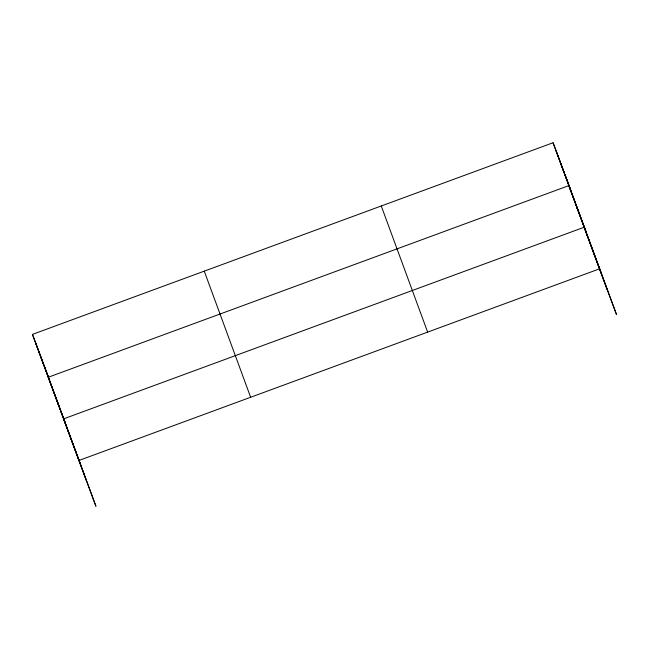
<?xml version="1.0" encoding="UTF-8"?>
<svg xmlns="http://www.w3.org/2000/svg" width="649" height="649" viewBox="0 0 649 649"><rect width="100%" height="100%" fill="white"/><g stroke="black" fill="none" stroke-linecap="round" stroke-linejoin="round"><path stroke-width="0.97" d="M44.911 367.723L95.93 506.261L32.45 334.389L553.07 142.739L570.171 188.486M78.829 460.514L599.449 268.864L616.55 314.611L565.53 176.074M560.955 164.181L563.997 172.318M585.942 231.369L568.84 185.622L48.221 377.272L57.948 403.297M576.49 206.431L579.533 214.568M601.242 272.986L584.141 227.247L63.521 418.897L80.63 464.635M32.45 334.389L39.8 354.054M40.133 354.938L46.898 373.045M47.231 373.929L49.551 380.136M40.335 355.83L43.378 363.967M58.288 404.213L60.681 410.606M61.014 411.49L65.322 423.018M55.871 398.088L58.913 406.217M556.112 150.876L607.131 289.413M553.07 142.739L599.449 268.864M381.263 205.984L427.642 332.11M204.257 271.144L250.636 397.277M35.492 342.526L86.512 481.063"/></g></svg>
